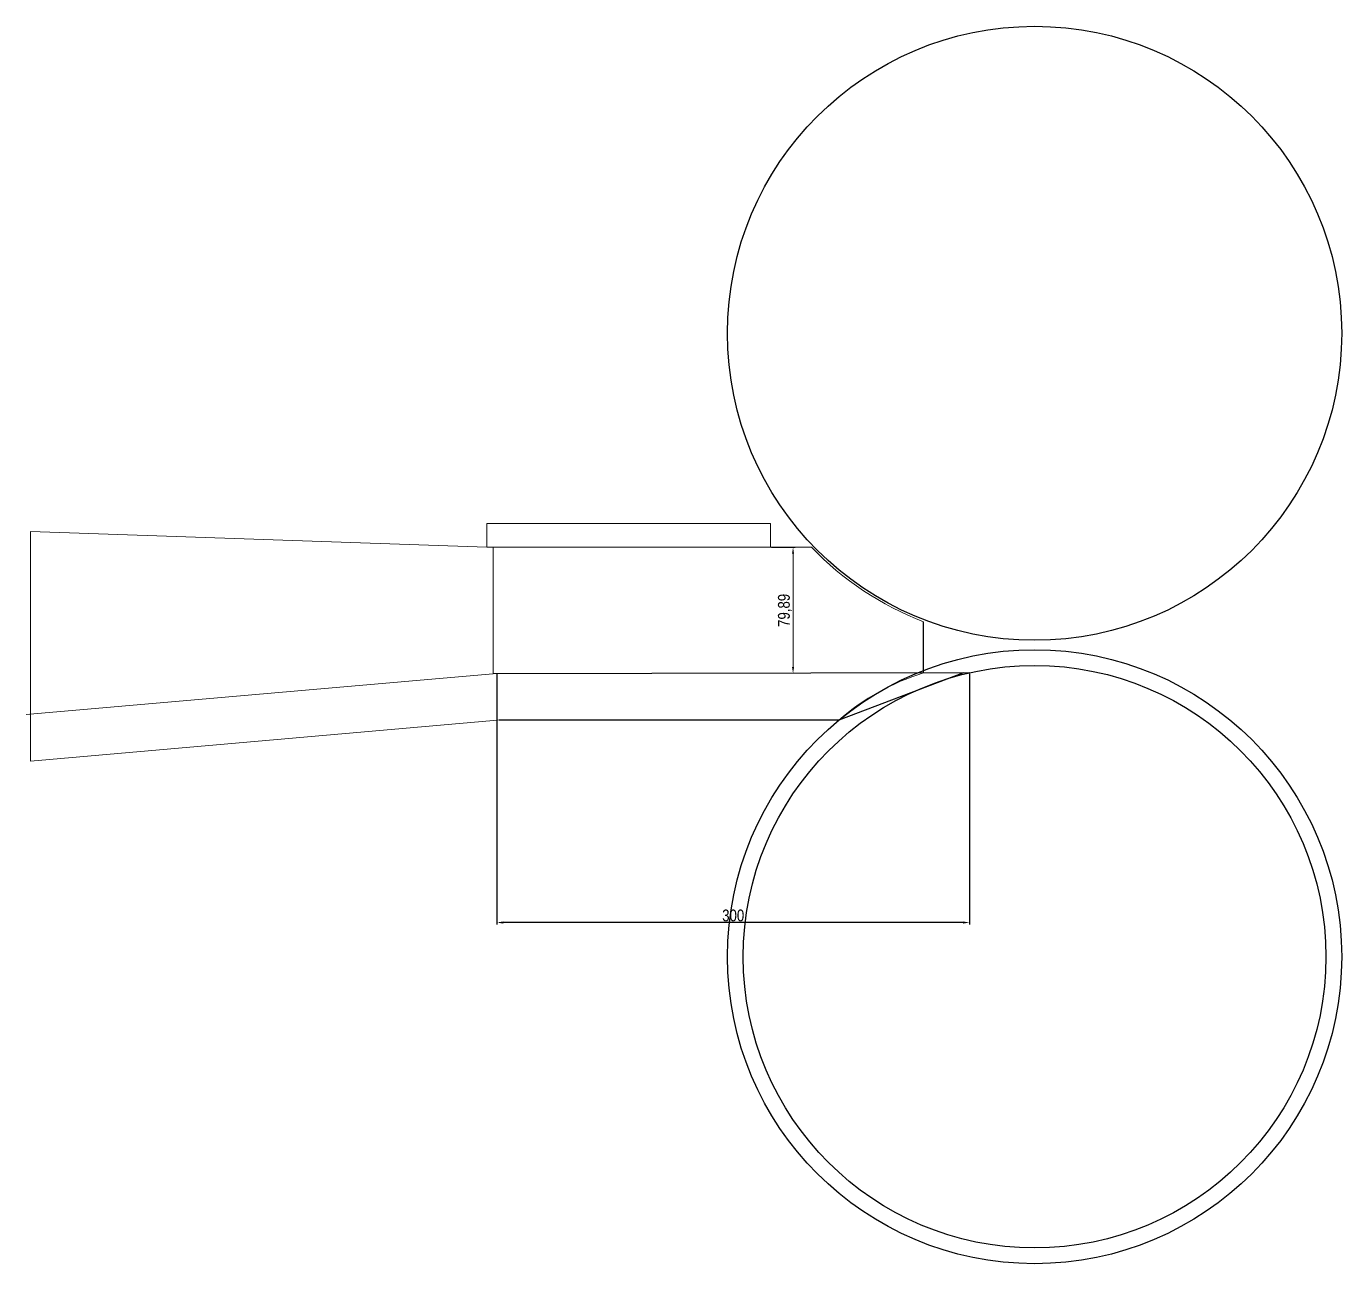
# Model space of a CAD drawing. Header units: millimetres. Extents: x -954 to 34898, y -2134 to 12006.
# Drawn here: x 23640 to 24475, y 8972 to 9758 of the extents above; entities that cross this region are included whole.
import ezdxf

# ---------------------------------------------------------------- set-up
doc = ezdxf.new("R2010")
doc.units = ezdxf.units.MM
doc.header["$LTSCALE"] = 3
doc.layers.add('осевая', color=4, linetype='Continuous')
doc.layers.add('тонкая', color=7, linetype='Continuous', lineweight=20)
doc.styles.add('s3v2.5', font='arial.ttf', dxfattribs={"width": 0.8, "height": 7.5})
doc.dimstyles.new('s3v2.5', dxfattribs={"dimtxt": 7.5, "dimasz": 4, "dimexe": 1.25, "dimexo": 0.625, "dimtad": 1, "dimtxsty": 's3v2.5', "dimcen": 1.5, "dimclrd": 6, "dimclre": 256, "dimclrt": 1, "dimadec": 0, "dimazin": 0, "dimtfac": 1, "dimtmove": 0, "dimatfit": 3, "dimfxl": 1, "dimlwd": -1, "dimlwe": -1, "dimarcsym": 0})

# ---------------------------------------------------------------- blocks, each defined once
blk = doc.blocks.new('*D1245')
at = {"layer": 'Defpoints', "color": 0, "transparency": 16777216}
for p in [(23938.5, 9347.74), (24238.5, 9347.74), (23938.5, 9189.14)]:
    blk.add_point(p, dxfattribs=at)
at = {"layer": 'осевая', "transparency": 16777216}
for p, q in [((23938.5, 9347.11), (23938.5, 9187.89)), ((24238.5, 9347.11), (24238.5, 9187.89))]:
    blk.add_line(p, q, dxfattribs=at)
at = {"layer": 'осевая', "color": 6, "transparency": 16777216}
blk.add_line((24234.5, 9189.14), (23942.5, 9189.14), dxfattribs=at)
for points in [[(23942.5, 9189.8), (23942.5, 9188.47), (23938.5, 9189.14)], [(24234.5, 9189.8), (24234.5, 9188.47), (24238.5, 9189.14)]]:
    blk.add_solid(points, dxfattribs=at)
at = {"layer": 'осевая', "color": 1, "transparency": 16777216, "insert": (24088.5, 9193.59), "char_height": 7.5, "attachment_point": 5, "style": 's3v2.5'}
blk.add_mtext('300', dxfattribs=at)
blk = doc.blocks.new('*D1246')
at = {"layer": 'Defpoints', "color": 0, "transparency": 16777216}
for p in [(24112.13, 9427.37), (24112.29, 9347.48), (24126.5, 9347.48)]:
    blk.add_point(p, dxfattribs=at)
at = {"layer": 'тонкая', "transparency": 16777216}
for p, q in [((24112.75, 9427.37), (24127.75, 9427.37)), ((24112.92, 9347.48), (24127.75, 9347.48))]:
    blk.add_line(p, q, dxfattribs=at)
at = {"layer": 'тонкая', "color": 6, "transparency": 16777216}
blk.add_line((24126.5, 9423.37), (24126.5, 9351.48), dxfattribs=at)
for points in [[(24125.83, 9423.37), (24127.16, 9423.37), (24126.5, 9427.37)], [(24125.83, 9351.48), (24127.16, 9351.48), (24126.5, 9347.48)]]:
    blk.add_solid(points, dxfattribs=at)
at = {"layer": 'тонкая', "color": 1, "transparency": 16777216, "insert": (24121.36, 9387.42), "char_height": 7.5, "attachment_point": 5, "rotation": 90, "style": 's3v2.5'}
blk.add_mtext('79,89', dxfattribs=at)

msp = doc.modelspace()

# ---------------------------------------------------------------- linework, layer by layer
at = {"layer": 'осевая'}
for p, q in [((24209.346, 9347.679), (24209.346, 9380.195)), ((24238.504, 9347.74), (23936.065, 9347.11)), ((24234.822, 9347.74), (24155.645, 9317.74)), ((24155.645, 9317.74), (23939.796, 9317.74))]:
    msp.add_line(p, q, dxfattribs=at)
for centre, radius in [((24279.86, 9563.421), 195), ((24279.86, 9167.421), 195), ((24279.86, 9167.421), 185)]:
    msp.add_circle(centre, radius, dxfattribs=at)
at = {"layer": 'тонкая'}
for p, q in [((24112.126, 9442.502), (23932.126, 9442.502)), ((23932.126, 9442.502), (23932.126, 9427.502)), ((24112.126, 9427.502), (24112.126, 9442.502)), ((23642.224, 9291.705), (23642.224, 9437.502)), ((23932.126, 9427.502), (23642.224, 9437.502)), ((23932.126, 9427.502), (24138.192, 9427.502)), ((23936.065, 9347.11), (23936.065, 9427.366)), ((23938.504, 9347.323), (23639.646, 9321.176)), ((23941.083, 9317.852), (23642.224, 9291.705))]:
    msp.add_line(p, q, dxfattribs=at)
for centre, radius, start, end in [((24279.86, 9563.421), 196.326, 223.813536, 248.950929), ((24252.66, 9206.858), 147.331, 107.096764, 131.183944)]:
    msp.add_arc(centre, radius, start, end, dxfattribs=at)

# ---------------------------------------------------------------- dimensions: what is measured, and where the dimension line sits
at = {"layer": 'осевая'}
dim = msp.add_linear_dim(base=(23938.504, 9189.138), p1=(24238.504, 9347.74), p2=(23938.504, 9347.74), dimstyle='s3v2.5', dxfattribs=at)
dim.commit()
dim.dimension.update_dxf_attribs({"geometry": '*D1245', "text_midpoint": (24088.504, 9193.594)})
at = {"layer": 'тонкая'}
dim = msp.add_linear_dim(base=(24126.496, 9347.477), p1=(24112.126, 9427.366), p2=(24112.292, 9347.477), angle=90, dimstyle='s3v2.5', dxfattribs=at)
dim.commit()
dim.dimension.update_dxf_attribs({"geometry": '*D1246', "text_midpoint": (24121.364, 9387.421)})

doc.saveas('drawing.dxf')
